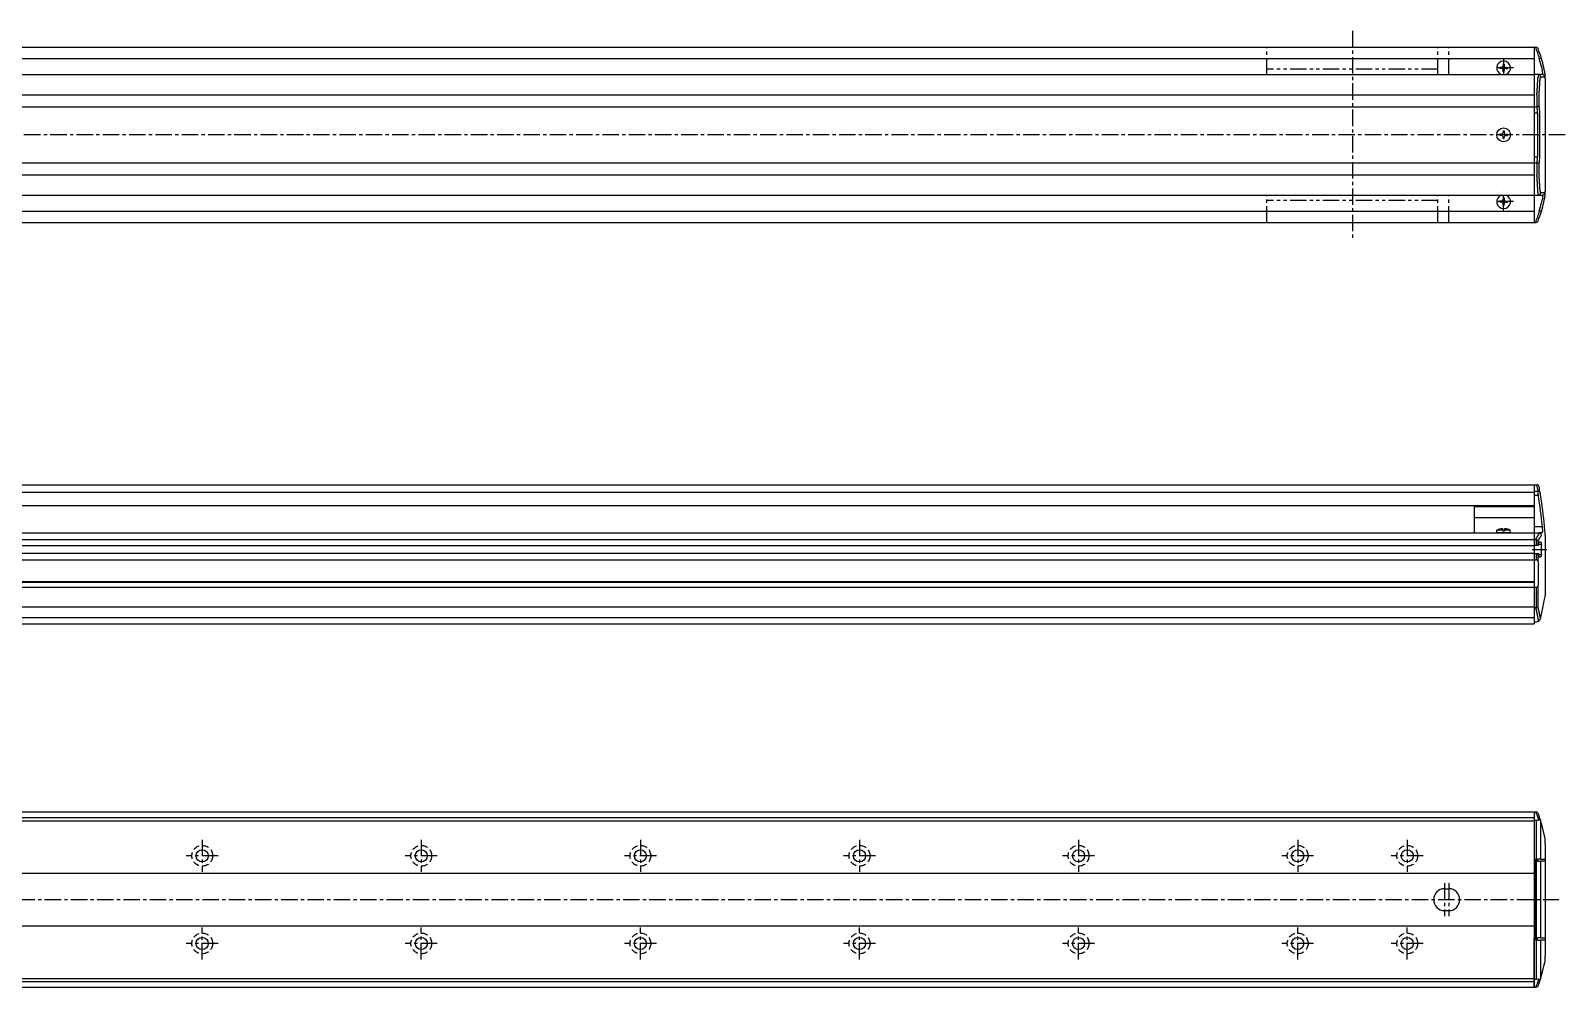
# Model space of a CAD drawing. Extents: x -693 to 750, y 35 to 506.
# Drawn here: x 49 to 750, y 69 to 506 of the extents above; entities that cross this region are included whole.
import ezdxf

# ---------------------------------------------------------------- set-up
doc = ezdxf.new("R2010")
doc.units = 0
for name, pattern in [('CENTER', [12, 7.5, -1.5, 1.5, -1.5]), ('DASHED', [4.5, 3, -1.5]), ('PHANTOM', [15, 7.5, -1.5, 1.5, -1.5, 1.5, -1.5])]:
    doc.linetypes.add(name, pattern=pattern)
doc.layers.get('0').update_dxf_attribs({"linetype": 'CONTINUOUS'})
doc.layers.add('CENTER', color=1, linetype='CENTER')

msp = doc.modelspace()

# ---------------------------------------------------------------- linework, layer by layer
at = {"color": 7, "linetype": 'CONTINUOUS'}
for p, q in [((-504.42, 498.26), (735.58, 498.26)), ((735.58, 498.26), (735.58, 418.26)), ((735.58, 498.26), (736.16, 498.26)), ((736.36, 498.26), (736.16, 498.26)), ((-258.42, 493.06), (735.58, 493.06)), ((721.33, 490.51), (721.33, 489.76)), ((721.33, 490.51), (721.83, 490.51)), ((721.83, 490.51), (721.83, 489.76)), ((737.97, 493.09), (737.82, 493.07)), ((-504.42, 485.76), (735.58, 485.76)), ((-258.42, 485.76), (735.58, 485.76)), ((719.83, 489.01), (719.83, 488.51)), ((720.58, 489.01), (719.83, 489.01)), ((720.58, 488.51), (719.83, 488.51)), ((721.33, 487.01), (721.33, 487.77)), ((721.33, 487.01), (721.83, 487.01)), ((721.83, 487.01), (721.83, 487.77)), ((722.57, 489.01), (723.33, 489.01)), ((722.57, 488.51), (723.33, 488.51)), ((723.33, 489.01), (723.33, 488.51)), ((739.25, 485.76), (735.58, 485.76)), ((738.41, 484.76), (740.24, 484.76)), ((738.97, 488.76), (739.18, 488.03)), ((740.16, 487.99), (739.94, 488.98)), ((740.48, 485.88), (740.48, 485.89)), ((740.58, 483.91), (740.58, 432.61)), ((-504.42, 476.53), (735.58, 476.53)), ((736.76, 476.51), (736.77, 476.51)), ((736.77, 476.51), (736.77, 471.02)), ((737.75, 471.6), (737.75, 476.34)), ((-504.42, 471), (735.58, 471)), ((735.58, 471.01), (736.66, 471.01)), ((736.77, 471.02), (736.66, 471.01)), ((735.58, 468.26), (737.09, 468.26)), ((737.09, 468.26), (737.09, 448.26)), ((738.08, 448.26), (738.08, 468.26)), ((719.83, 458.51), (719.83, 458.01)), ((720.58, 458.51), (719.83, 458.51)), ((720.58, 458.01), (719.83, 458.01)), ((721.33, 460.01), (721.33, 459.26)), ((721.33, 460.01), (721.83, 460.01)), ((721.33, 456.51), (721.33, 457.27)), ((721.33, 456.51), (721.83, 456.51)), ((721.83, 460.01), (721.83, 459.26)), ((721.83, 456.51), (721.83, 457.27)), ((722.57, 458.51), (723.33, 458.51)), ((722.57, 458.01), (723.33, 458.01)), ((723.33, 458.51), (723.33, 458.01)), ((-504.42, 445.53), (735.58, 445.53)), ((735.58, 448.26), (737.09, 448.26)), ((735.58, 445.51), (736.66, 445.51)), ((736.66, 445.51), (736.77, 445.51)), ((736.77, 445.51), (736.77, 440.01)), ((737.75, 440.19), (737.75, 444.92)), ((-504.42, 439.99), (735.58, 439.99)), ((736.77, 440.01), (736.76, 440.01)), ((-502.42, 430.76), (737.58, 430.76)), ((-258.42, 430.76), (735.58, 430.76)), ((719.83, 428.01), (719.83, 427.51)), ((720.58, 428.01), (719.83, 428.01)), ((720.58, 427.51), (719.83, 427.51)), ((721.33, 429.51), (721.33, 428.76)), ((721.33, 429.51), (721.83, 429.51)), ((721.83, 429.51), (721.83, 428.76)), ((722.57, 428.01), (723.33, 428.01)), ((722.57, 427.51), (723.33, 427.51)), ((723.33, 428.01), (723.33, 427.51)), ((735.58, 430.76), (739.25, 430.76)), ((740.24, 431.76), (738.41, 431.76)), ((738.97, 427.76), (739.18, 428.5)), ((739.94, 427.54), (740.16, 428.54)), ((740.48, 430.64), (740.48, 430.65)), ((-258.42, 423.46), (735.58, 423.46)), ((721.33, 426.01), (721.33, 426.77)), ((721.33, 426.01), (721.83, 426.01)), ((721.83, 426.01), (721.83, 426.77)), ((737.97, 423.44), (737.82, 423.46)), ((-504.42, 418.26), (735.58, 418.26)), ((735.58, 418.26), (736.16, 418.26)), ((736.16, 418.26), (736.36, 418.26)), ((-258.42, 298.59), (735.58, 298.59)), ((-258.42, 295.23), (735.58, 295.23)), ((735.58, 298.59), (735.58, 236.09)), ((735.58, 298.59), (735.58, 289.09)), ((735.58, 298.59), (736.76, 298.59)), ((735.58, 298.59), (735.58, 289.09)), ((735.58, 295.7), (737.27, 295.7)), ((736.77, 298.59), (736.76, 298.59)), ((-258.42, 289.09), (735.58, 289.09)), ((708.08, 289.09), (708.08, 276.59)), ((708.08, 288.62), (735.58, 288.62)), ((735.58, 293.82), (737.43, 293.82)), ((708.08, 283.63), (735.58, 283.63)), ((-504.42, 276.59), (735.58, 276.59)), ((-504.42, 273.59), (735.58, 273.59)), ((718.43, 276.59), (718.54, 277.89)), ((724.73, 276.59), (718.43, 276.59)), ((721.18, 277.89), (718.54, 277.89)), ((721.18, 278.48), (721.18, 277.49)), ((721.98, 277.49), (721.18, 277.49)), ((721.98, 278.48), (721.98, 277.49)), ((724.61, 277.89), (721.98, 277.89)), ((724.73, 276.59), (724.61, 277.89)), ((735.58, 279.59), (739.25, 279.59)), ((735.58, 276.59), (737.82, 276.59)), ((735.58, 276.59), (735.58, 235.09)), ((735.58, 273.59), (736.16, 273.59)), ((736.16, 273.59), (736.36, 273.57)), ((736.36, 273.57), (736.36, 270.99)), ((738.97, 276.59), (737.82, 276.59)), ((737.82, 276.59), (737.97, 276.58)), ((739.18, 276.68), (738.97, 276.59)), ((740.48, 276.91), (740.48, 276.89)), ((740.58, 275.59), (740.58, 248.09)), ((-504.42, 270.84), (735.58, 270.84)), ((-504.42, 267.34), (735.58, 267.34)), ((735.58, 270.99), (737.55, 270.99)), ((735.58, 267.19), (737.55, 267.19)), ((736.36, 267.19), (736.36, 264.32)), ((737.29, 270.99), (737.29, 273.01)), ((737.29, 263.52), (737.29, 267.19)), ((738.49, 272.44), (737.55, 272.44)), ((737.55, 272.44), (737.55, 270.99)), ((737.55, 271.44), (738.81, 271.44)), ((737.55, 267.19), (737.55, 265.74)), ((737.55, 266.74), (738.81, 266.74)), ((738.81, 266.74), (738.81, 271.44)), ((-504.42, 264.32), (735.58, 264.32)), ((735.58, 264.32), (736.36, 264.32)), ((737.43, 254.09), (737.43, 262.09)), ((737.55, 265.74), (738.49, 265.74)), ((-504.42, 254.39), (735.58, 254.39)), ((-504.42, 254.09), (735.58, 254.09)), ((737.29, 242.85), (737.29, 252.65)), ((-504.42, 251.85), (735.58, 251.85)), ((735.58, 251.85), (736.36, 251.85)), ((736.36, 251.85), (736.36, 242.59)), ((-504.42, 242.85), (735.58, 242.85)), ((735.58, 242.59), (736.31, 242.59)), ((736.36, 242.59), (736.31, 242.59)), ((-504.42, 238.09), (735.58, 238.09)), ((-504.42, 235.09), (735.58, 235.09)), ((735.58, 236.09), (736.52, 236.09)), ((738.47, 237.62), (738.43, 237.48)), ((-504.42, 149.3), (735.58, 149.3)), ((735.58, 149.3), (735.58, 69.3)), ((735.58, 149.3), (735.58, 126.85)), ((735.58, 149.3), (736.31, 149.3)), ((736.31, 149.3), (736.36, 149.3)), ((-504.42, 146.7), (735.58, 146.7)), ((-504.42, 145.3), (735.58, 145.3)), ((735.58, 145.55), (736.52, 145.55)), ((736.52, 73.05), (736.52, 145.55)), ((738.43, 145.51), (738.47, 145.38)), ((738.47, 145.38), (738.47, 127.8)), ((740.58, 134.95), (740.58, 83.65)), ((736.03, 127.8), (735.58, 127.8)), ((735.58, 126.85), (736.03, 126.85)), ((736.03, 127.8), (736.03, 90.8)), ((738.47, 127.8), (737.08, 127.8)), ((737.08, 127.8), (737.08, 126.8)), ((737.08, 126.8), (738.47, 126.8)), ((738.47, 127.8), (740.41, 127.8)), ((738.47, 126.8), (738.47, 91.8)), ((740.41, 126.8), (738.47, 126.8)), ((740.41, 127.8), (740.58, 127.75)), ((740.58, 126.74), (740.41, 126.8)), ((-504.42, 121.3), (735.58, 121.3)), ((694.58, 114.3), (696.58, 114.3)), ((694.58, 104.3), (696.58, 104.3)), ((-504.42, 97.3), (735.58, 97.3)), ((736.03, 91.76), (735.58, 91.75)), ((735.58, 69.3), (735.58, 91.75)), ((738.47, 91.8), (737.08, 91.8)), ((737.08, 90.8), (737.08, 91.8)), ((738.47, 91.8), (740.41, 91.8)), ((740.41, 91.8), (740.58, 91.86)), ((736.03, 90.8), (735.58, 90.8)), ((737.08, 90.8), (738.47, 90.8)), ((738.47, 90.8), (738.47, 73.22)), ((740.41, 90.8), (738.47, 90.8)), ((740.58, 90.86), (740.41, 90.8)), ((-504.42, 73.3), (735.58, 73.3)), ((-504.42, 71.9), (735.58, 71.9)), ((735.58, 73.05), (736.52, 73.05)), ((738.47, 73.22), (738.43, 73.09)), ((-504.42, 69.3), (735.58, 69.3)), ((735.58, 69.3), (736.31, 69.3)), ((736.36, 69.3), (736.31, 69.3))]:
    msp.add_line(p, q, dxfattribs=at)
at = {"color": 3, "linetype": 'PHANTOM'}
for p, q in [((613.58, 485.76), (613.58, 498.26)), ((691.58, 485.76), (691.58, 498.26)), ((696.58, 485.76), (696.58, 498.26)), ((691.58, 488.26), (613.58, 488.26)), ((613.58, 418.26), (613.58, 430.76)), ((691.58, 428.26), (613.58, 428.26)), ((691.58, 418.26), (691.58, 430.76)), ((696.58, 418.26), (696.58, 430.76))]:
    msp.add_line(p, q, dxfattribs=at)
at = {"color": 7, "linetype": 'CONTINUOUS'}
for points in [[(738.86, 493.09), (738.86, 493.09), (738.85, 493.11), (738.74, 493.17), (738.54, 493.18), (738.28, 493.15), (737.97, 493.09)], [(739.48, 486.57), (739.39, 487.13), (739.18, 488.03)], [(739.48, 429.96), (739.39, 429.4), (739.18, 428.5)], [(738.86, 423.44), (738.86, 423.44), (738.85, 423.42), (738.74, 423.36), (738.54, 423.35), (738.28, 423.38), (737.97, 423.44)], [(737.43, 293.82), (737.39, 294.24), (737.34, 294.87), (737.3, 295.37), (737.27, 295.7)], [(739.18, 276.68), (739.39, 277.07), (739.48, 277.54)], [(738.49, 272.44), (738.5, 272.44), (738.61, 272.37), (738.7, 272.2), (738.76, 271.96), (738.8, 271.66), (738.81, 271.44)], [(738.81, 266.74), (738.81, 266.64), (738.78, 266.32), (738.72, 266.03), (738.63, 265.83), (738.52, 265.74), (738.49, 265.74)], [(737.29, 263.52), (737.37, 263.03), (737.43, 262.09)], [(737.43, 254.09), (737.41, 253.54), (737.29, 252.65)], [(738.47, 237.62), (739.38, 241.71), (740.16, 245.67)], [(738.43, 145.51), (738.38, 145.61), (738.23, 145.74), (737.98, 145.8), (737.58, 145.73)], [(740.16, 139.03), (739.38, 142.3), (738.47, 145.38)], [(738.47, 73.22), (739.38, 76.31), (740.16, 79.58)], [(737.58, 72.88), (737.79, 72.82), (738.1, 72.82), (738.32, 72.92), (738.43, 73.09)]]:
    msp.add_lwpolyline(points, dxfattribs=at)
for points in [[(736.76, 476.51, 0), (736.76, 476.58, 0), (736.77, 476.64, 0), (736.77, 476.7, 0), (736.77, 476.76, 0), (736.78, 476.82, 0), (736.78, 476.89, 0), (736.79, 476.95, 0), (736.79, 477.01, 0), (736.79, 477.07, 0), (736.8, 477.13, 0), (736.8, 477.19, 0), (736.81, 477.26, 0), (736.81, 477.32, 0), (736.82, 477.38, 0), (736.82, 477.44, 0), (736.82, 477.5, 0), (736.83, 477.57, 0), (736.83, 477.63, 0), (736.84, 477.69, 0), (736.84, 477.75, 0), (736.85, 477.81, 0), (736.85, 477.88, 0), (736.85, 477.94, 0), (736.86, 478, 0), (736.86, 478.06, 0), (736.87, 478.12, 0), (736.87, 478.19, 0), (736.87, 478.25, 0), (736.88, 478.31, 0), (736.88, 478.37, 0), (736.89, 478.43, 0), (736.89, 478.5, 0), (736.89, 478.56, 0), (736.9, 478.62, 0), (736.9, 478.68, 0), (736.91, 478.74, 0), (736.91, 478.81, 0), (736.91, 478.87, 0), (736.92, 478.93, 0), (736.92, 478.99, 0), (736.93, 479.05, 0), (736.93, 479.12, 0), (736.93, 479.18, 0), (736.94, 479.24, 0), (736.94, 479.3, 0), (736.95, 479.36, 0), (736.95, 479.42, 0), (736.96, 479.49, 0), (736.96, 479.55, 0), (736.96, 479.61, 0), (736.97, 479.67, 0), (736.97, 479.74, 0), (736.98, 479.8, 0), (736.98, 479.86, 0), (736.98, 479.92, 0), (736.99, 479.98, 0), (736.99, 480.05, 0), (737, 480.11, 0), (737, 480.17, 0), (737, 480.23, 0), (737.01, 480.29, 0), (737.01, 480.36, 0), (737.01, 480.42, 0), (737.02, 480.48, 0), (737.02, 480.54, 0), (737.03, 480.6, 0), (737.03, 480.67, 0), (737.03, 480.73, 0), (737.04, 480.79, 0), (737.04, 480.85, 0), (737.05, 480.91, 0), (737.05, 480.98, 0), (737.05, 481.04, 0), (737.06, 481.1, 0), (737.06, 481.16, 0), (737.07, 481.22, 0), (737.07, 481.29, 0), (737.08, 481.35, 0), (737.08, 481.41, 0), (737.08, 481.47, 0), (737.09, 481.53, 0), (737.09, 481.59, 0), (737.1, 481.66, 0), (737.1, 481.72, 0), (737.1, 481.78, 0), (737.11, 481.84, 0), (737.11, 481.9, 0), (737.11, 481.97, 0), (737.12, 482.03, 0), (737.12, 482.09, 0), (737.13, 482.15, 0), (737.13, 482.21, 0), (737.13, 482.28, 0), (737.14, 482.34, 0), (737.14, 482.4, 0), (737.15, 482.46, 0), (737.15, 482.52, 0), (737.15, 482.59, 0), (737.16, 482.65, 0), (737.16, 482.71, 0), (737.16, 482.77, 0), (737.17, 482.83, 0), (737.17, 482.9, 0), (737.18, 482.96, 0), (737.18, 483.02, 0), (737.18, 483.08, 0), (737.19, 483.14, 0), (737.19, 483.21, 0), (737.2, 483.27, 0), (737.2, 483.33, 0), (737.2, 483.39, 0), (737.21, 483.45, 0), (737.21, 483.52, 0), (737.22, 483.58, 0), (737.22, 483.64, 0), (737.22, 483.7, 0), (737.23, 483.77, 0), (737.23, 483.83, 0), (737.23, 483.89, 0), (737.24, 483.95, 0), (737.24, 484.01, 0), (737.25, 484.08, 0), (737.25, 484.14, 0), (737.25, 484.2, 0), (737.26, 484.26, 0), (737.26, 484.32, 0), (737.27, 484.39, 0), (737.27, 484.45, 0)], [(737.75, 476.34, 0), (737.76, 476.4, 0), (737.76, 476.46, 0), (737.76, 476.52, 0), (737.77, 476.58, 0), (737.77, 476.64, 0), (737.78, 476.7, 0), (737.78, 476.76, 0), (737.78, 476.82, 0), (737.79, 476.88, 0), (737.79, 476.94, 0), (737.8, 477, 0), (737.8, 477.06, 0), (737.8, 477.13, 0), (737.81, 477.19, 0), (737.81, 477.25, 0), (737.82, 477.31, 0), (737.82, 477.37, 0), (737.83, 477.43, 0), (737.83, 477.49, 0), (737.83, 477.55, 0), (737.84, 477.61, 0), (737.84, 477.67, 0), (737.85, 477.73, 0), (737.85, 477.79, 0), (737.85, 477.85, 0), (737.86, 477.91, 0), (737.86, 477.97, 0), (737.87, 478.04, 0), (737.87, 478.1, 0), (737.87, 478.16, 0), (737.88, 478.22, 0), (737.88, 478.28, 0), (737.89, 478.34, 0), (737.89, 478.4, 0), (737.89, 478.46, 0), (737.9, 478.52, 0), (737.9, 478.58, 0), (737.91, 478.64, 0), (737.91, 478.7, 0), (737.91, 478.76, 0), (737.92, 478.82, 0), (737.92, 478.88, 0), (737.93, 478.94, 0), (737.93, 479.01, 0), (737.93, 479.07, 0), (737.94, 479.13, 0), (737.94, 479.19, 0), (737.95, 479.25, 0), (737.95, 479.31, 0), (737.95, 479.37, 0), (737.96, 479.43, 0), (737.96, 479.49, 0), (737.97, 479.55, 0), (737.97, 479.61, 0), (737.97, 479.67, 0), (737.98, 479.73, 0), (737.98, 479.8, 0), (737.99, 479.86, 0), (737.99, 479.92, 0), (737.99, 479.98, 0), (738, 480.04, 0), (738, 480.1, 0), (738, 480.16, 0), (738.01, 480.22, 0), (738.01, 480.28, 0), (738.02, 480.34, 0), (738.02, 480.4, 0), (738.02, 480.46, 0), (738.03, 480.52, 0), (738.03, 480.58, 0), (738.04, 480.64, 0), (738.04, 480.7, 0), (738.04, 480.77, 0), (738.05, 480.83, 0), (738.05, 480.89, 0), (738.06, 480.95, 0), (738.06, 481.01, 0), (738.06, 481.07, 0), (738.07, 481.13, 0), (738.07, 481.19, 0), (738.08, 481.25, 0), (738.08, 481.31, 0), (738.08, 481.37, 0), (738.09, 481.43, 0), (738.09, 481.49, 0), (738.1, 481.55, 0), (738.1, 481.62, 0), (738.1, 481.68, 0), (738.11, 481.74, 0), (738.11, 481.8, 0), (738.11, 481.86, 0), (738.12, 481.92, 0), (738.12, 481.98, 0), (738.13, 482.04, 0), (738.13, 482.1, 0), (738.13, 482.16, 0), (738.14, 482.22, 0), (738.14, 482.28, 0), (738.14, 482.35, 0), (738.15, 482.4, 0), (738.15, 482.47, 0), (738.16, 482.53, 0), (738.16, 482.59, 0), (738.16, 482.65, 0), (738.17, 482.71, 0), (738.17, 482.77, 0), (738.18, 482.83, 0), (738.18, 482.89, 0), (738.18, 482.95, 0), (738.19, 483.01, 0), (738.19, 483.07, 0), (738.19, 483.13, 0), (738.2, 483.19, 0), (738.2, 483.26, 0), (738.21, 483.32, 0), (738.21, 483.38, 0), (738.21, 483.44, 0), (738.22, 483.5, 0), (738.22, 483.56, 0), (738.23, 483.62, 0), (738.23, 483.68, 0), (738.23, 483.74, 0), (738.24, 483.8, 0), (738.24, 483.86, 0), (738.25, 483.92, 0), (738.25, 483.99, 0), (738.25, 484.05, 0), (738.26, 484.11, 0)], [(737.27, 432.08, 0), (737.27, 432.14, 0), (737.26, 432.2, 0), (737.26, 432.27, 0), (737.25, 432.33, 0), (737.25, 432.39, 0), (737.25, 432.45, 0), (737.24, 432.51, 0), (737.24, 432.58, 0), (737.23, 432.64, 0), (737.23, 432.7, 0), (737.23, 432.76, 0), (737.22, 432.82, 0), (737.22, 432.89, 0), (737.22, 432.95, 0), (737.21, 433.01, 0), (737.21, 433.07, 0), (737.2, 433.13, 0), (737.2, 433.2, 0), (737.2, 433.26, 0), (737.19, 433.32, 0), (737.19, 433.38, 0), (737.18, 433.44, 0), (737.18, 433.51, 0), (737.18, 433.57, 0), (737.17, 433.63, 0), (737.17, 433.69, 0), (737.16, 433.76, 0), (737.16, 433.82, 0), (737.16, 433.88, 0), (737.15, 433.94, 0), (737.15, 434, 0), (737.15, 434.07, 0), (737.14, 434.13, 0), (737.14, 434.19, 0), (737.13, 434.25, 0), (737.13, 434.31, 0), (737.13, 434.38, 0), (737.12, 434.44, 0), (737.12, 434.5, 0), (737.11, 434.56, 0), (737.11, 434.62, 0), (737.11, 434.69, 0), (737.1, 434.75, 0), (737.1, 434.81, 0), (737.1, 434.87, 0), (737.09, 434.93, 0), (737.09, 435, 0), (737.08, 435.06, 0), (737.08, 435.12, 0), (737.08, 435.18, 0), (737.07, 435.24, 0), (737.07, 435.31, 0), (737.06, 435.37, 0), (737.06, 435.43, 0), (737.05, 435.49, 0), (737.05, 435.55, 0), (737.05, 435.62, 0), (737.04, 435.68, 0), (737.04, 435.74, 0), (737.03, 435.8, 0), (737.03, 435.86, 0), (737.03, 435.93, 0), (737.02, 435.99, 0), (737.02, 436.05, 0), (737.01, 436.11, 0), (737.01, 436.17, 0), (737.01, 436.24, 0), (737, 436.3, 0), (737, 436.36, 0), (737, 436.42, 0), (736.99, 436.48, 0), (736.99, 436.55, 0), (736.98, 436.61, 0), (736.98, 436.67, 0), (736.98, 436.73, 0), (736.97, 436.79, 0), (736.97, 436.86, 0), (736.96, 436.92, 0), (736.96, 436.98, 0), (736.96, 437.04, 0), (736.95, 437.1, 0), (736.95, 437.17, 0), (736.94, 437.23, 0), (736.94, 437.29, 0), (736.93, 437.35, 0), (736.93, 437.41, 0), (736.93, 437.48, 0), (736.92, 437.54, 0), (736.92, 437.6, 0), (736.91, 437.66, 0), (736.91, 437.72, 0), (736.91, 437.79, 0), (736.9, 437.85, 0), (736.9, 437.91, 0), (736.89, 437.97, 0), (736.89, 438.03, 0), (736.89, 438.1, 0), (736.88, 438.16, 0), (736.88, 438.22, 0), (736.87, 438.28, 0), (736.87, 438.34, 0), (736.87, 438.4, 0), (736.86, 438.47, 0), (736.86, 438.53, 0), (736.85, 438.59, 0), (736.85, 438.65, 0), (736.85, 438.71, 0), (736.84, 438.78, 0), (736.84, 438.84, 0), (736.83, 438.9, 0), (736.83, 438.96, 0), (736.82, 439.02, 0), (736.82, 439.09, 0), (736.82, 439.15, 0), (736.81, 439.21, 0), (736.81, 439.27, 0), (736.8, 439.33, 0), (736.8, 439.39, 0), (736.79, 439.46, 0), (736.79, 439.52, 0), (736.79, 439.58, 0), (736.78, 439.64, 0), (736.78, 439.7, 0), (736.77, 439.77, 0), (736.77, 439.83, 0), (736.77, 439.89, 0), (736.76, 439.95, 0), (736.76, 440.01, 0)], [(738.26, 432.42, 0), (738.25, 432.48, 0), (738.25, 432.54, 0), (738.25, 432.61, 0), (738.24, 432.66, 0), (738.24, 432.73, 0), (738.23, 432.79, 0), (738.23, 432.85, 0), (738.23, 432.91, 0), (738.22, 432.97, 0), (738.22, 433.03, 0), (738.21, 433.09, 0), (738.21, 433.15, 0), (738.21, 433.21, 0), (738.2, 433.27, 0), (738.2, 433.33, 0), (738.19, 433.39, 0), (738.19, 433.45, 0), (738.19, 433.52, 0), (738.18, 433.58, 0), (738.18, 433.64, 0), (738.18, 433.7, 0), (738.17, 433.76, 0), (738.17, 433.82, 0), (738.16, 433.88, 0), (738.16, 433.94, 0), (738.16, 434, 0), (738.15, 434.06, 0), (738.15, 434.12, 0), (738.14, 434.18, 0), (738.14, 434.25, 0), (738.14, 434.31, 0), (738.13, 434.37, 0), (738.13, 434.43, 0), (738.13, 434.49, 0), (738.12, 434.55, 0), (738.12, 434.61, 0), (738.11, 434.67, 0), (738.11, 434.73, 0), (738.11, 434.79, 0), (738.1, 434.85, 0), (738.1, 434.91, 0), (738.1, 434.97, 0), (738.09, 435.03, 0), (738.09, 435.1, 0), (738.08, 435.16, 0), (738.08, 435.22, 0), (738.08, 435.28, 0), (738.07, 435.34, 0), (738.07, 435.4, 0), (738.06, 435.46, 0), (738.06, 435.52, 0), (738.06, 435.58, 0), (738.05, 435.64, 0), (738.05, 435.7, 0), (738.04, 435.76, 0), (738.04, 435.82, 0), (738.04, 435.88, 0), (738.03, 435.94, 0), (738.03, 436, 0), (738.02, 436.07, 0), (738.02, 436.13, 0), (738.02, 436.19, 0), (738.01, 436.25, 0), (738.01, 436.31, 0), (738, 436.37, 0), (738, 436.43, 0), (738, 436.49, 0), (737.99, 436.55, 0), (737.99, 436.61, 0), (737.99, 436.67, 0), (737.98, 436.73, 0), (737.98, 436.79, 0), (737.97, 436.85, 0), (737.97, 436.92, 0), (737.97, 436.98, 0), (737.96, 437.04, 0), (737.96, 437.1, 0), (737.95, 437.16, 0), (737.95, 437.22, 0), (737.95, 437.28, 0), (737.94, 437.34, 0), (737.94, 437.4, 0), (737.93, 437.46, 0), (737.93, 437.52, 0), (737.93, 437.58, 0), (737.92, 437.64, 0), (737.92, 437.7, 0), (737.91, 437.76, 0), (737.91, 437.83, 0), (737.91, 437.89, 0), (737.9, 437.95, 0), (737.9, 438.01, 0), (737.89, 438.07, 0), (737.89, 438.13, 0), (737.89, 438.19, 0), (737.88, 438.25, 0), (737.88, 438.31, 0), (737.87, 438.37, 0), (737.87, 438.43, 0), (737.87, 438.49, 0), (737.86, 438.55, 0), (737.86, 438.61, 0), (737.85, 438.68, 0), (737.85, 438.74, 0), (737.85, 438.8, 0), (737.84, 438.86, 0), (737.84, 438.92, 0), (737.83, 438.98, 0), (737.83, 439.04, 0), (737.83, 439.1, 0), (737.82, 439.16, 0), (737.82, 439.22, 0), (737.81, 439.28, 0), (737.81, 439.34, 0), (737.8, 439.4, 0), (737.8, 439.46, 0), (737.8, 439.52, 0), (737.79, 439.58, 0), (737.79, 439.64, 0), (737.78, 439.71, 0), (737.78, 439.77, 0), (737.78, 439.83, 0), (737.77, 439.89, 0), (737.77, 439.95, 0), (737.76, 440.01, 0), (737.76, 440.07, 0), (737.76, 440.13, 0), (737.75, 440.19, 0)], [(721.18, 278.48, 0), (721.16, 278.48, 0), (721.13, 278.48, 0), (721.11, 278.47, 0), (721.09, 278.47, 0), (721.07, 278.47, 0), (721.05, 278.47, 0), (721.03, 278.47, 0), (721.01, 278.47, 0), (720.99, 278.46, 0), (720.97, 278.46, 0), (720.94, 278.46, 0), (720.92, 278.46, 0), (720.9, 278.46, 0), (720.88, 278.46, 0), (720.86, 278.45, 0), (720.84, 278.45, 0), (720.82, 278.45, 0), (720.8, 278.45, 0), (720.77, 278.45, 0), (720.75, 278.44, 0), (720.73, 278.44, 0), (720.71, 278.44, 0), (720.69, 278.44, 0), (720.67, 278.44, 0), (720.65, 278.43, 0), (720.63, 278.43, 0), (720.61, 278.43, 0), (720.59, 278.43, 0), (720.56, 278.42, 0), (720.54, 278.42, 0), (720.52, 278.42, 0), (720.5, 278.41, 0), (720.48, 278.41, 0), (720.46, 278.41, 0), (720.44, 278.4, 0), (720.42, 278.4, 0), (720.4, 278.4, 0), (720.38, 278.4, 0), (720.35, 278.39, 0), (720.33, 278.39, 0), (720.31, 278.39, 0), (720.29, 278.38, 0), (720.27, 278.38, 0), (720.25, 278.38, 0), (720.23, 278.37, 0), (720.21, 278.37, 0), (720.19, 278.37, 0), (720.17, 278.36, 0), (720.14, 278.36, 0), (720.12, 278.35, 0), (720.1, 278.35, 0), (720.08, 278.35, 0), (720.06, 278.34, 0), (720.04, 278.34, 0), (720.02, 278.33, 0), (720, 278.33, 0), (719.98, 278.32, 0), (719.96, 278.32, 0), (719.94, 278.32, 0), (719.92, 278.31, 0), (719.9, 278.31, 0), (719.88, 278.3, 0), (719.85, 278.3, 0), (719.83, 278.29, 0), (719.81, 278.29, 0), (719.79, 278.29, 0), (719.77, 278.28, 0), (719.75, 278.27, 0), (719.73, 278.27, 0), (719.71, 278.26, 0), (719.69, 278.26, 0), (719.67, 278.25, 0), (719.65, 278.25, 0), (719.63, 278.25, 0), (719.61, 278.24, 0), (719.59, 278.24, 0), (719.57, 278.23, 0), (719.55, 278.22, 0), (719.52, 278.22, 0), (719.5, 278.21, 0), (719.48, 278.21, 0), (719.46, 278.2, 0), (719.44, 278.2, 0), (719.42, 278.19, 0), (719.4, 278.19, 0), (719.38, 278.18, 0), (719.36, 278.17, 0), (719.34, 278.17, 0), (719.32, 278.16, 0), (719.3, 278.15, 0), (719.28, 278.15, 0), (719.26, 278.14, 0), (719.24, 278.14, 0), (719.22, 278.13, 0), (719.2, 278.12, 0), (719.18, 278.12, 0), (719.16, 278.11, 0), (719.14, 278.11, 0), (719.12, 278.1, 0), (719.1, 278.09, 0), (719.08, 278.09, 0), (719.06, 278.08, 0), (719.04, 278.07, 0), (719.02, 278.06, 0), (719, 278.06, 0), (718.98, 278.05, 0), (718.96, 278.05, 0), (718.94, 278.04, 0), (718.92, 278.03, 0), (718.9, 278.02, 0), (718.88, 278.02, 0), (718.86, 278.01, 0), (718.84, 278, 0), (718.82, 278, 0), (718.8, 277.99, 0), (718.78, 277.98, 0), (718.76, 277.97, 0), (718.74, 277.96, 0), (718.72, 277.96, 0), (718.7, 277.95, 0), (718.68, 277.94, 0), (718.66, 277.93, 0), (718.64, 277.93, 0), (718.62, 277.92, 0), (718.6, 277.91, 0), (718.58, 277.9, 0), (718.56, 277.89, 0), (718.54, 277.89, 0)], [(724.61, 277.89, 0), (724.59, 277.89, 0), (724.57, 277.9, 0), (724.55, 277.91, 0), (724.53, 277.92, 0), (724.51, 277.93, 0), (724.5, 277.93, 0), (724.48, 277.94, 0), (724.46, 277.95, 0), (724.44, 277.96, 0), (724.42, 277.96, 0), (724.4, 277.97, 0), (724.38, 277.98, 0), (724.36, 277.99, 0), (724.34, 278, 0), (724.32, 278, 0), (724.3, 278.01, 0), (724.28, 278.02, 0), (724.26, 278.02, 0), (724.24, 278.03, 0), (724.22, 278.04, 0), (724.2, 278.05, 0), (724.18, 278.05, 0), (724.16, 278.06, 0), (724.14, 278.06, 0), (724.12, 278.07, 0), (724.1, 278.08, 0), (724.08, 278.09, 0), (724.06, 278.09, 0), (724.04, 278.1, 0), (724.02, 278.11, 0), (724, 278.11, 0), (723.98, 278.12, 0), (723.95, 278.12, 0), (723.93, 278.13, 0), (723.91, 278.14, 0), (723.89, 278.14, 0), (723.87, 278.15, 0), (723.85, 278.15, 0), (723.83, 278.16, 0), (723.81, 278.17, 0), (723.79, 278.17, 0), (723.77, 278.18, 0), (723.75, 278.19, 0), (723.73, 278.19, 0), (723.71, 278.2, 0), (723.69, 278.2, 0), (723.67, 278.21, 0), (723.65, 278.21, 0), (723.63, 278.22, 0), (723.61, 278.22, 0), (723.59, 278.23, 0), (723.57, 278.24, 0), (723.55, 278.24, 0), (723.53, 278.25, 0), (723.51, 278.25, 0), (723.49, 278.25, 0), (723.47, 278.26, 0), (723.44, 278.26, 0), (723.42, 278.27, 0), (723.4, 278.27, 0), (723.38, 278.28, 0), (723.36, 278.29, 0), (723.34, 278.29, 0), (723.32, 278.29, 0), (723.3, 278.3, 0), (723.28, 278.3, 0), (723.26, 278.31, 0), (723.24, 278.31, 0), (723.22, 278.32, 0), (723.2, 278.32, 0), (723.17, 278.32, 0), (723.15, 278.33, 0), (723.13, 278.33, 0), (723.11, 278.34, 0), (723.09, 278.34, 0), (723.07, 278.35, 0), (723.05, 278.35, 0), (723.03, 278.35, 0), (723.01, 278.36, 0), (722.99, 278.36, 0), (722.97, 278.37, 0), (722.95, 278.37, 0), (722.92, 278.37, 0), (722.9, 278.38, 0), (722.88, 278.38, 0), (722.86, 278.38, 0), (722.84, 278.39, 0), (722.82, 278.39, 0), (722.8, 278.39, 0), (722.78, 278.4, 0), (722.76, 278.4, 0), (722.74, 278.4, 0), (722.72, 278.4, 0), (722.69, 278.41, 0), (722.67, 278.41, 0), (722.65, 278.41, 0), (722.63, 278.42, 0), (722.61, 278.42, 0), (722.59, 278.42, 0), (722.57, 278.43, 0), (722.55, 278.43, 0), (722.53, 278.43, 0), (722.5, 278.43, 0), (722.48, 278.44, 0), (722.46, 278.44, 0), (722.44, 278.44, 0), (722.42, 278.44, 0), (722.4, 278.44, 0), (722.38, 278.45, 0), (722.36, 278.45, 0), (722.34, 278.45, 0), (722.32, 278.45, 0), (722.29, 278.45, 0), (722.27, 278.46, 0), (722.25, 278.46, 0), (722.23, 278.46, 0), (722.21, 278.46, 0), (722.19, 278.46, 0), (722.17, 278.46, 0), (722.15, 278.47, 0), (722.12, 278.47, 0), (722.1, 278.47, 0), (722.08, 278.47, 0), (722.06, 278.47, 0), (722.04, 278.47, 0), (722.02, 278.48, 0), (722, 278.48, 0), (721.98, 278.48, 0)], [(736.16, 273.59, 0), (736.18, 273.61, 0), (736.19, 273.63, 0), (736.21, 273.66, 0), (736.23, 273.68, 0), (736.24, 273.7, 0), (736.26, 273.73, 0), (736.27, 273.75, 0), (736.29, 273.77, 0), (736.3, 273.79, 0), (736.32, 273.82, 0), (736.34, 273.84, 0), (736.35, 273.86, 0), (736.37, 273.89, 0), (736.38, 273.91, 0), (736.4, 273.93, 0), (736.41, 273.95, 0), (736.43, 273.98, 0), (736.44, 274, 0), (736.46, 274.02, 0), (736.48, 274.05, 0), (736.49, 274.07, 0), (736.51, 274.09, 0), (736.52, 274.12, 0), (736.54, 274.14, 0), (736.55, 274.16, 0), (736.57, 274.19, 0), (736.58, 274.21, 0), (736.6, 274.23, 0), (736.61, 274.26, 0), (736.63, 274.28, 0), (736.64, 274.3, 0), (736.66, 274.32, 0), (736.67, 274.35, 0), (736.69, 274.37, 0), (736.7, 274.39, 0), (736.72, 274.42, 0), (736.73, 274.44, 0), (736.75, 274.46, 0), (736.76, 274.49, 0), (736.78, 274.51, 0), (736.79, 274.53, 0), (736.81, 274.56, 0), (736.82, 274.58, 0), (736.84, 274.6, 0), (736.85, 274.63, 0), (736.87, 274.65, 0), (736.88, 274.67, 0), (736.89, 274.7, 0), (736.91, 274.72, 0), (736.92, 274.74, 0), (736.94, 274.77, 0), (736.95, 274.79, 0), (736.97, 274.81, 0), (736.98, 274.84, 0), (737, 274.86, 0), (737.01, 274.88, 0), (737.02, 274.91, 0), (737.04, 274.93, 0), (737.05, 274.95, 0), (737.07, 274.98, 0), (737.08, 275, 0), (737.1, 275.02, 0), (737.11, 275.05, 0), (737.12, 275.07, 0), (737.14, 275.09, 0), (737.15, 275.12, 0), (737.17, 275.14, 0), (737.18, 275.16, 0), (737.19, 275.19, 0), (737.21, 275.21, 0), (737.22, 275.23, 0), (737.24, 275.26, 0), (737.25, 275.28, 0), (737.26, 275.3, 0), (737.28, 275.33, 0), (737.29, 275.35, 0), (737.3, 275.37, 0), (737.32, 275.4, 0), (737.33, 275.42, 0), (737.35, 275.44, 0), (737.36, 275.47, 0), (737.37, 275.49, 0), (737.39, 275.51, 0), (737.4, 275.54, 0), (737.41, 275.56, 0), (737.43, 275.58, 0), (737.44, 275.61, 0), (737.46, 275.63, 0), (737.47, 275.65, 0), (737.48, 275.68, 0), (737.5, 275.7, 0), (737.51, 275.73, 0), (737.52, 275.75, 0), (737.53, 275.77, 0), (737.55, 275.8, 0), (737.56, 275.82, 0), (737.57, 275.84, 0), (737.59, 275.87, 0), (737.6, 275.89, 0), (737.61, 275.91, 0), (737.63, 275.94, 0), (737.64, 275.96, 0), (737.65, 275.99, 0), (737.66, 276.01, 0), (737.68, 276.03, 0), (737.69, 276.06, 0), (737.7, 276.08, 0), (737.72, 276.1, 0), (737.73, 276.13, 0), (737.74, 276.15, 0), (737.75, 276.17, 0), (737.77, 276.2, 0), (737.78, 276.22, 0), (737.79, 276.25, 0), (737.81, 276.27, 0), (737.82, 276.29, 0), (737.83, 276.32, 0), (737.84, 276.34, 0), (737.86, 276.36, 0), (737.87, 276.39, 0), (737.88, 276.41, 0), (737.89, 276.43, 0), (737.91, 276.46, 0), (737.92, 276.48, 0), (737.93, 276.5, 0), (737.94, 276.53, 0), (737.96, 276.55, 0), (737.97, 276.58, 0)], [(737.29, 273.01, 0), (737.3, 273.03, 0), (737.32, 273.05, 0), (737.33, 273.07, 0), (737.35, 273.09, 0), (737.36, 273.11, 0), (737.37, 273.13, 0), (737.39, 273.15, 0), (737.4, 273.17, 0), (737.41, 273.19, 0), (737.43, 273.21, 0), (737.44, 273.23, 0), (737.45, 273.25, 0), (737.47, 273.27, 0), (737.48, 273.29, 0), (737.49, 273.31, 0), (737.51, 273.33, 0), (737.52, 273.35, 0), (737.53, 273.37, 0), (737.55, 273.39, 0), (737.56, 273.41, 0), (737.57, 273.43, 0), (737.59, 273.45, 0), (737.6, 273.47, 0), (737.61, 273.49, 0), (737.63, 273.51, 0), (737.64, 273.53, 0), (737.65, 273.55, 0), (737.66, 273.57, 0), (737.68, 273.59, 0), (737.69, 273.61, 0), (737.7, 273.63, 0), (737.72, 273.65, 0), (737.73, 273.67, 0), (737.74, 273.69, 0), (737.76, 273.71, 0), (737.77, 273.73, 0), (737.78, 273.75, 0), (737.79, 273.77, 0), (737.81, 273.79, 0), (737.82, 273.81, 0), (737.83, 273.83, 0), (737.85, 273.85, 0), (737.86, 273.87, 0), (737.87, 273.89, 0), (737.88, 273.91, 0), (737.9, 273.93, 0), (737.91, 273.95, 0), (737.92, 273.97, 0), (737.93, 273.99, 0), (737.95, 274.01, 0), (737.96, 274.03, 0), (737.97, 274.05, 0), (737.99, 274.07, 0), (738, 274.09, 0), (738.01, 274.11, 0), (738.02, 274.13, 0), (738.03, 274.15, 0), (738.05, 274.17, 0), (738.06, 274.19, 0), (738.07, 274.21, 0), (738.08, 274.23, 0), (738.1, 274.25, 0), (738.11, 274.27, 0), (738.12, 274.29, 0), (738.13, 274.31, 0), (738.14, 274.33, 0), (738.16, 274.35, 0), (738.17, 274.37, 0), (738.18, 274.39, 0), (738.19, 274.41, 0), (738.21, 274.43, 0), (738.22, 274.45, 0), (738.23, 274.47, 0), (738.24, 274.49, 0), (738.25, 274.51, 0), (738.27, 274.53, 0), (738.28, 274.55, 0), (738.29, 274.57, 0), (738.3, 274.59, 0), (738.31, 274.61, 0), (738.33, 274.63, 0), (738.34, 274.65, 0), (738.35, 274.67, 0), (738.36, 274.69, 0), (738.37, 274.71, 0), (738.38, 274.73, 0), (738.4, 274.75, 0), (738.41, 274.77, 0), (738.42, 274.79, 0), (738.43, 274.81, 0), (738.44, 274.83, 0), (738.46, 274.86, 0), (738.47, 274.88, 0), (738.48, 274.89, 0), (738.49, 274.92, 0), (738.5, 274.94, 0), (738.51, 274.96, 0), (738.52, 274.98, 0), (738.54, 275, 0), (738.55, 275.02, 0), (738.56, 275.04, 0), (738.57, 275.06, 0), (738.58, 275.08, 0), (738.59, 275.1, 0), (738.61, 275.12, 0), (738.62, 275.14, 0), (738.63, 275.16, 0), (738.64, 275.18, 0), (738.65, 275.2, 0), (738.66, 275.22, 0), (738.67, 275.24, 0), (738.68, 275.26, 0), (738.69, 275.28, 0), (738.71, 275.3, 0), (738.72, 275.32, 0), (738.73, 275.34, 0), (738.74, 275.36, 0), (738.75, 275.38, 0), (738.76, 275.4, 0), (738.77, 275.42, 0), (738.78, 275.44, 0), (738.79, 275.46, 0), (738.81, 275.49, 0), (738.82, 275.5, 0), (738.83, 275.53, 0), (738.84, 275.55, 0), (738.85, 275.57, 0), (738.86, 275.59, 0)], [(737.59, 236.39, 0), (737.58, 236.44, 0), (737.57, 236.49, 0), (737.56, 236.54, 0), (737.55, 236.59, 0), (737.54, 236.64, 0), (737.53, 236.69, 0), (737.52, 236.74, 0), (737.51, 236.78, 0), (737.5, 236.83, 0), (737.49, 236.88, 0), (737.48, 236.93, 0), (737.48, 236.98, 0), (737.47, 237.03, 0), (737.46, 237.08, 0), (737.45, 237.13, 0), (737.44, 237.18, 0), (737.43, 237.22, 0), (737.42, 237.27, 0), (737.41, 237.32, 0), (737.4, 237.37, 0), (737.39, 237.42, 0), (737.38, 237.47, 0), (737.37, 237.52, 0), (737.36, 237.56, 0), (737.35, 237.61, 0), (737.34, 237.66, 0), (737.33, 237.71, 0), (737.33, 237.76, 0), (737.32, 237.81, 0), (737.31, 237.86, 0), (737.3, 237.91, 0), (737.29, 237.96, 0), (737.28, 238, 0), (737.27, 238.05, 0), (737.26, 238.1, 0), (737.25, 238.15, 0), (737.24, 238.2, 0), (737.23, 238.25, 0), (737.22, 238.29, 0), (737.21, 238.34, 0), (737.2, 238.39, 0), (737.19, 238.44, 0), (737.18, 238.49, 0), (737.17, 238.54, 0), (737.16, 238.59, 0), (737.15, 238.64, 0), (737.14, 238.68, 0), (737.13, 238.73, 0), (737.12, 238.78, 0), (737.11, 238.83, 0), (737.1, 238.88, 0), (737.09, 238.93, 0), (737.08, 238.97, 0), (737.07, 239.02, 0), (737.06, 239.07, 0), (737.05, 239.12, 0), (737.04, 239.17, 0), (737.03, 239.22, 0), (737.02, 239.27, 0), (737.01, 239.31, 0), (737, 239.36, 0), (736.99, 239.41, 0), (736.98, 239.46, 0), (736.97, 239.51, 0), (736.96, 239.56, 0), (736.95, 239.6, 0), (736.94, 239.65, 0), (736.93, 239.7, 0), (736.92, 239.75, 0), (736.91, 239.8, 0), (736.9, 239.85, 0), (736.89, 239.9, 0), (736.88, 239.94, 0), (736.87, 239.99, 0), (736.86, 240.04, 0), (736.85, 240.09, 0), (736.84, 240.14, 0), (736.83, 240.19, 0), (736.82, 240.23, 0), (736.81, 240.28, 0), (736.8, 240.33, 0), (736.79, 240.38, 0), (736.78, 240.43, 0), (736.77, 240.47, 0), (736.76, 240.52, 0), (736.75, 240.57, 0), (736.74, 240.62, 0), (736.73, 240.67, 0), (736.72, 240.72, 0), (736.71, 240.76, 0), (736.7, 240.81, 0), (736.69, 240.86, 0), (736.68, 240.91, 0), (736.67, 240.96, 0), (736.66, 241, 0), (736.65, 241.05, 0), (736.64, 241.1, 0), (736.63, 241.15, 0), (736.62, 241.2, 0), (736.61, 241.24, 0), (736.6, 241.29, 0), (736.59, 241.34, 0), (736.57, 241.39, 0), (736.56, 241.44, 0), (736.55, 241.49, 0), (736.54, 241.53, 0), (736.53, 241.58, 0), (736.52, 241.63, 0), (736.51, 241.68, 0), (736.5, 241.72, 0), (736.49, 241.77, 0), (736.48, 241.82, 0), (736.47, 241.87, 0), (736.46, 241.92, 0), (736.45, 241.97, 0), (736.44, 242.01, 0), (736.42, 242.06, 0), (736.41, 242.11, 0), (736.4, 242.16, 0), (736.39, 242.2, 0), (736.38, 242.25, 0), (736.37, 242.3, 0), (736.36, 242.35, 0), (736.35, 242.4, 0), (736.34, 242.44, 0), (736.33, 242.49, 0), (736.32, 242.54, 0), (736.31, 242.59, 0)], [(738.42, 237.48, 0), (738.42, 237.52, 0), (738.41, 237.56, 0), (738.4, 237.6, 0), (738.39, 237.65, 0), (738.38, 237.69, 0), (738.38, 237.73, 0), (738.37, 237.77, 0), (738.36, 237.82, 0), (738.35, 237.86, 0), (738.34, 237.9, 0), (738.34, 237.94, 0), (738.33, 237.99, 0), (738.32, 238.03, 0), (738.31, 238.07, 0), (738.3, 238.11, 0), (738.29, 238.16, 0), (738.28, 238.2, 0), (738.28, 238.24, 0), (738.27, 238.28, 0), (738.26, 238.32, 0), (738.25, 238.37, 0), (738.24, 238.41, 0), (738.23, 238.45, 0), (738.23, 238.49, 0), (738.22, 238.54, 0), (738.21, 238.58, 0), (738.2, 238.62, 0), (738.19, 238.66, 0), (738.18, 238.71, 0), (738.17, 238.75, 0), (738.17, 238.79, 0), (738.16, 238.83, 0), (738.15, 238.87, 0), (738.14, 238.92, 0), (738.13, 238.96, 0), (738.12, 239, 0), (738.11, 239.04, 0), (738.11, 239.09, 0), (738.1, 239.13, 0), (738.09, 239.17, 0), (738.08, 239.21, 0), (738.07, 239.25, 0), (738.06, 239.3, 0), (738.05, 239.34, 0), (738.05, 239.38, 0), (738.04, 239.42, 0), (738.03, 239.46, 0), (738.02, 239.51, 0), (738.01, 239.55, 0), (738, 239.59, 0), (737.99, 239.63, 0), (737.99, 239.68, 0), (737.98, 239.72, 0), (737.97, 239.76, 0), (737.96, 239.8, 0), (737.95, 239.84, 0), (737.94, 239.88, 0), (737.93, 239.93, 0), (737.92, 239.97, 0), (737.91, 240.01, 0), (737.91, 240.05, 0), (737.9, 240.1, 0), (737.89, 240.14, 0), (737.88, 240.18, 0), (737.87, 240.22, 0), (737.86, 240.26, 0), (737.85, 240.31, 0), (737.84, 240.35, 0), (737.84, 240.39, 0), (737.83, 240.43, 0), (737.82, 240.47, 0), (737.81, 240.52, 0), (737.8, 240.56, 0), (737.79, 240.6, 0), (737.78, 240.64, 0), (737.77, 240.68, 0), (737.76, 240.72, 0), (737.75, 240.77, 0), (737.75, 240.81, 0), (737.74, 240.85, 0), (737.73, 240.89, 0), (737.72, 240.94, 0), (737.71, 240.98, 0), (737.7, 241.02, 0), (737.69, 241.06, 0), (737.68, 241.1, 0), (737.67, 241.14, 0), (737.66, 241.19, 0), (737.65, 241.23, 0), (737.65, 241.27, 0), (737.64, 241.31, 0), (737.63, 241.35, 0), (737.62, 241.4, 0), (737.61, 241.44, 0), (737.6, 241.48, 0), (737.59, 241.52, 0), (737.58, 241.56, 0), (737.57, 241.6, 0), (737.56, 241.65, 0), (737.55, 241.69, 0), (737.54, 241.73, 0), (737.53, 241.77, 0), (737.53, 241.81, 0), (737.52, 241.85, 0), (737.51, 241.9, 0), (737.5, 241.94, 0), (737.49, 241.98, 0), (737.48, 242.02, 0), (737.47, 242.06, 0), (737.46, 242.1, 0), (737.45, 242.15, 0), (737.44, 242.19, 0), (737.43, 242.23, 0), (737.42, 242.27, 0), (737.41, 242.31, 0), (737.4, 242.35, 0), (737.39, 242.4, 0), (737.38, 242.44, 0), (737.38, 242.48, 0), (737.37, 242.52, 0), (737.36, 242.56, 0), (737.35, 242.6, 0), (737.34, 242.65, 0), (737.33, 242.69, 0), (737.32, 242.73, 0), (737.31, 242.77, 0), (737.3, 242.81, 0), (737.29, 242.85, 0)], [(736.52, 145.55, 0), (736.53, 145.55, 0), (736.54, 145.55, 0), (736.55, 145.55, 0), (736.55, 145.55, 0), (736.56, 145.55, 0), (736.57, 145.55, 0), (736.58, 145.55, 0), (736.59, 145.55, 0), (736.6, 145.55, 0), (736.61, 145.55, 0), (736.62, 145.55, 0), (736.63, 145.55, 0), (736.63, 145.55, 0), (736.64, 145.55, 0), (736.65, 145.55, 0), (736.66, 145.55, 0), (736.67, 145.55, 0), (736.68, 145.55, 0), (736.69, 145.55, 0), (736.7, 145.55, 0), (736.7, 145.55, 0), (736.71, 145.55, 0), (736.72, 145.55, 0), (736.73, 145.56, 0), (736.74, 145.56, 0), (736.75, 145.56, 0), (736.76, 145.56, 0), (736.76, 145.56, 0), (736.77, 145.56, 0), (736.78, 145.56, 0), (736.79, 145.56, 0), (736.8, 145.56, 0), (736.81, 145.56, 0), (736.82, 145.56, 0), (736.83, 145.56, 0), (736.84, 145.56, 0), (736.84, 145.56, 0), (736.85, 145.56, 0), (736.86, 145.56, 0), (736.87, 145.57, 0), (736.88, 145.57, 0), (736.89, 145.57, 0), (736.89, 145.57, 0), (736.9, 145.57, 0), (736.91, 145.57, 0), (736.92, 145.57, 0), (736.93, 145.57, 0), (736.94, 145.57, 0), (736.95, 145.57, 0), (736.96, 145.58, 0), (736.96, 145.58, 0), (736.97, 145.58, 0), (736.98, 145.58, 0), (736.99, 145.58, 0), (737, 145.58, 0), (737.01, 145.58, 0), (737.01, 145.58, 0), (737.02, 145.59, 0), (737.03, 145.59, 0), (737.04, 145.59, 0), (737.05, 145.59, 0), (737.06, 145.59, 0), (737.07, 145.59, 0), (737.07, 145.59, 0), (737.08, 145.59, 0), (737.09, 145.6, 0), (737.1, 145.6, 0), (737.11, 145.6, 0), (737.12, 145.6, 0), (737.12, 145.6, 0), (737.13, 145.6, 0), (737.14, 145.6, 0), (737.15, 145.61, 0), (737.16, 145.61, 0), (737.17, 145.61, 0), (737.17, 145.61, 0), (737.18, 145.61, 0), (737.19, 145.62, 0), (737.2, 145.62, 0), (737.21, 145.62, 0), (737.22, 145.62, 0), (737.22, 145.62, 0), (737.23, 145.62, 0), (737.24, 145.63, 0), (737.25, 145.63, 0), (737.26, 145.63, 0), (737.26, 145.63, 0), (737.27, 145.63, 0), (737.28, 145.63, 0), (737.29, 145.64, 0), (737.3, 145.64, 0), (737.3, 145.64, 0), (737.31, 145.64, 0), (737.32, 145.65, 0), (737.33, 145.65, 0), (737.34, 145.65, 0), (737.35, 145.65, 0), (737.35, 145.65, 0), (737.36, 145.66, 0), (737.37, 145.66, 0), (737.38, 145.66, 0), (737.38, 145.66, 0), (737.39, 145.66, 0), (737.4, 145.67, 0), (737.41, 145.67, 0), (737.42, 145.67, 0), (737.42, 145.67, 0), (737.43, 145.68, 0), (737.44, 145.68, 0), (737.45, 145.68, 0), (737.46, 145.68, 0), (737.46, 145.69, 0), (737.47, 145.69, 0), (737.48, 145.69, 0), (737.49, 145.69, 0), (737.49, 145.69, 0), (737.5, 145.7, 0), (737.51, 145.7, 0), (737.52, 145.7, 0), (737.52, 145.7, 0), (737.53, 145.71, 0), (737.54, 145.71, 0), (737.55, 145.71, 0), (737.55, 145.72, 0), (737.56, 145.72, 0), (737.57, 145.72, 0), (737.58, 145.72, 0), (737.59, 145.72, 0)], [(737.59, 72.88, 0), (737.58, 72.88, 0), (737.57, 72.88, 0), (737.56, 72.88, 0), (737.55, 72.89, 0), (737.55, 72.89, 0), (737.54, 72.89, 0), (737.53, 72.9, 0), (737.52, 72.9, 0), (737.52, 72.9, 0), (737.51, 72.9, 0), (737.5, 72.91, 0), (737.49, 72.91, 0), (737.49, 72.91, 0), (737.48, 72.91, 0), (737.47, 72.91, 0), (737.46, 72.92, 0), (737.46, 72.92, 0), (737.45, 72.92, 0), (737.44, 72.92, 0), (737.43, 72.93, 0), (737.42, 72.93, 0), (737.42, 72.93, 0), (737.41, 72.93, 0), (737.4, 72.94, 0), (737.39, 72.94, 0), (737.38, 72.94, 0), (737.38, 72.94, 0), (737.37, 72.94, 0), (737.36, 72.95, 0), (737.35, 72.95, 0), (737.35, 72.95, 0), (737.34, 72.95, 0), (737.33, 72.95, 0), (737.32, 72.96, 0), (737.31, 72.96, 0), (737.3, 72.96, 0), (737.3, 72.96, 0), (737.29, 72.97, 0), (737.28, 72.97, 0), (737.27, 72.97, 0), (737.26, 72.97, 0), (737.26, 72.97, 0), (737.25, 72.97, 0), (737.24, 72.98, 0), (737.23, 72.98, 0), (737.22, 72.98, 0), (737.22, 72.98, 0), (737.21, 72.98, 0), (737.2, 72.99, 0), (737.19, 72.99, 0), (737.18, 72.99, 0), (737.17, 72.99, 0), (737.17, 72.99, 0), (737.16, 72.99, 0), (737.15, 73, 0), (737.14, 73, 0), (737.13, 73, 0), (737.12, 73, 0), (737.12, 73, 0), (737.11, 73, 0), (737.1, 73, 0), (737.09, 73.01, 0), (737.08, 73.01, 0), (737.07, 73.01, 0), (737.07, 73.01, 0), (737.06, 73.01, 0), (737.05, 73.01, 0), (737.04, 73.01, 0), (737.03, 73.02, 0), (737.02, 73.02, 0), (737.01, 73.02, 0), (737.01, 73.02, 0), (737, 73.02, 0), (736.99, 73.02, 0), (736.98, 73.02, 0), (736.97, 73.02, 0), (736.96, 73.03, 0), (736.96, 73.03, 0), (736.95, 73.03, 0), (736.94, 73.03, 0), (736.93, 73.03, 0), (736.92, 73.03, 0), (736.91, 73.03, 0), (736.9, 73.03, 0), (736.89, 73.03, 0), (736.89, 73.03, 0), (736.88, 73.04, 0), (736.87, 73.04, 0), (736.86, 73.04, 0), (736.85, 73.04, 0), (736.84, 73.04, 0), (736.84, 73.04, 0), (736.83, 73.04, 0), (736.82, 73.04, 0), (736.81, 73.04, 0), (736.8, 73.04, 0), (736.79, 73.04, 0), (736.78, 73.04, 0), (736.77, 73.04, 0), (736.76, 73.05, 0), (736.76, 73.05, 0), (736.75, 73.05, 0), (736.74, 73.05, 0), (736.73, 73.05, 0), (736.72, 73.05, 0), (736.71, 73.05, 0), (736.7, 73.05, 0), (736.7, 73.05, 0), (736.69, 73.05, 0), (736.68, 73.05, 0), (736.67, 73.05, 0), (736.66, 73.05, 0), (736.65, 73.05, 0), (736.64, 73.05, 0), (736.63, 73.05, 0), (736.63, 73.05, 0), (736.62, 73.05, 0), (736.61, 73.05, 0), (736.6, 73.05, 0), (736.59, 73.05, 0), (736.58, 73.05, 0), (736.57, 73.05, 0), (736.56, 73.05, 0), (736.55, 73.05, 0), (736.55, 73.05, 0), (736.54, 73.05, 0), (736.53, 73.05, 0), (736.52, 73.05, 0)]]:
    msp.add_polyline3d(points, dxfattribs=at)
for centre, radius in [((721.58, 458.26), 3.15), ((127.58, 129.3), 2.75), ((227.58, 129.3), 2.75), ((327.58, 129.3), 2.75), ((427.58, 129.3), 2.75), ((527.58, 129.3), 2.75), ((627.58, 129.3), 2.75), ((677.58, 129.3), 2.75), ((127.58, 89.3), 2.75), ((227.58, 89.3), 2.75), ((327.58, 89.3), 2.75), ((427.58, 89.3), 2.75), ((527.58, 89.3), 2.75), ((627.58, 89.3), 2.75), ((677.58, 89.3), 2.75)]:
    msp.add_circle(centre, radius, dxfattribs=at)
at = {"color": 3, "linetype": 'DASHED'}
for centre in [(127.58, 129.3), (227.58, 129.3), (327.58, 129.3), (427.58, 129.3), (527.58, 129.3), (627.58, 129.3), (677.58, 129.3), (127.58, 89.3), (227.58, 89.3), (327.58, 89.3), (427.58, 89.3), (527.58, 89.3), (627.58, 89.3), (677.58, 89.3)]:
    msp.add_circle(centre, 4.75, dxfattribs=at)
at = {"color": 7, "linetype": 'CONTINUOUS'}
for centre, radius, start, end in [((681.42, 476.26), 59, 16.56597, 21.89343), ((736.36, 497.26), 1, 21.37108, 90), ((681.42, 475.76), 60, 16.78278, 21.37108), ((721.58, 488.76), 3.15, 287.7528, 252.2472), ((681.42, 475.76), 59, 12.72894, 17.05476), ((681.42, 475.76), 60, 12.72894, 16.78278), ((720.58, 489.76), 0.748, 269.99996, 0), ((720.58, 487.77), 0.748, 0.00003, 90.00006), ((722.57, 489.76), 0.748, 179.99998, 270.00002), ((722.57, 487.77), 0.748, 90.00001, 180.00005), ((741.25, 484.64), 3.98, 163.61121, 182.76383), ((737.42, 484.77), 0.993, 359.61857, 89.61342), ((739.34, 484.19), 1.09, 148.4536, 184.54107), ((737.88, 486.59), 1.6, 328.87242, 359.13398), ((739.25, 484.77), 0.998, 359.88082, 89.88032), ((720.58, 483.91), 20, 5.67781, 11.75718), ((738.03, 485.81), 2.45, 334.63077, 1.55751), ((720.58, 483.91), 20, 0, 5.63916), ((730.81, 468.68), 6.3, 356.229, 21.77364), ((736.78, 472.12), 1.1, 269.52124, 331.92893), ((724.98, 468.67), 13.1, 358.20376, 12.92438), ((720.58, 459.26), 0.748, 269.99996, 0), ((720.58, 457.27), 0.748, 0.00003, 90.00006), ((722.57, 459.26), 0.748, 179.99998, 270.00002), ((722.57, 457.27), 0.748, 90.00001, 180.00005), ((730.91, 447.83), 6.19, 338.01187, 3.98549), ((736.78, 444.4), 1.1, 28.07107, 90.47876), ((724.34, 447.92), 13.75, 347.42327, 1.44859), ((721.58, 427.76), 3.15, 107.7528, 72.2472), ((720.58, 428.76), 0.748, 269.99996, 0), ((720.58, 426.77), 0.748, 0.00003, 90.00006), ((722.57, 428.76), 0.748, 179.99998, 270.00002), ((722.57, 426.77), 0.748, 90.00001, 180.00005), ((740.42, 431.79), 3.17, 174.72944, 198.89552), ((737.42, 431.76), 0.993, 270.38658, 0.38143), ((681.42, 440.76), 59, 342.94524, 347.27106), ((739.14, 432.29), 0.898, 171.36519, 215.64015), ((681.42, 440.76), 60, 343.21722, 347.27106), ((739.25, 431.76), 0.998, 270.11968, 0.11918), ((737.88, 429.94), 1.6, 0.86602, 31.12758), ((720.58, 432.61), 20, 348.24282, 354.32219), ((738.37, 430.79), 2.12, 356.28426, 27.52745), ((720.58, 432.61), 20, 354.36084, 0), ((681.42, 440.26), 59, 338.10657, 343.43403), ((681.42, 440.76), 60, 338.62892, 343.21722), ((736.36, 419.26), 1, 270, 338.62892), ((541.08, 262.39), 199, 9.63471, 10.47913), ((736.77, 297.59), 1, 10.46147, 90), ((737.32, 294.74), 0.959, 11.14735, 92.70404), ((541.08, 261.45), 200, 9.63471, 10.46147), ((541.08, 261.45), 200, 9.3604, 9.63471), ((541.08, 261.45), 199, 5.22816, 9.3604), ((541.08, 261.45), 200, 5.22816, 9.3604), ((736.15, 272.16), 1.42, 36.78392, 81.52427), ((737.78, 275.51), 1.08, 4.07077, 80.08202), ((627.23, 265.92), 112.85, 5.91191, 6.95625), ((541.08, 261.45), 200, 4.42733, 5.22816), ((541.08, 261.45), 200, 4.05227, 4.42733), ((736.38, 263.4), 0.923, 7.45849, 90.99882), ((736.38, 252.77), 0.92, 268.83479, 352.7079), ((592.58, 272.5), 150, 349.69497, 350.63321), ((736.36, 244.37), 1.78, 270.08272, 301.71327), ((736.52, 238.09), 2, 270, 302.14676), ((736.52, 238.09), 2, 302.14676, 342.25517), ((681.42, 127.67), 59, 17.82265, 21.51086), ((736.36, 148.3), 1, 21.37108, 90), ((681.42, 126.8), 60, 18.16682, 21.37108), ((720.58, 134.95), 20, 0, 11.75718), ((694.58, 109.3), 5, 90, 270), ((696.58, 109.3), 5, 270, 90), ((720.58, 83.65), 20, 348.24282, 0), ((681.42, 90.93), 59, 338.48914, 342.17735), ((681.42, 91.8), 60, 338.62892, 341.83318), ((736.36, 70.3), 1, 270, 338.62892)]:
    msp.add_arc(centre, radius, start, end, dxfattribs=at)
msp.add_point((721.58, 276.59), dxfattribs=at)
msp.add_point((721.58, 276.59), dxfattribs=at)
at = {"layer": 'CENTER', "color": 1, "linetype": 'CENTER'}
for p, q in [((652.58, 505.76), (652.58, 410.76)), ((721.58, 493.3), (721.58, 484.22)), ((726.12, 488.76), (717.04, 488.76)), ((749.74, 458.26), (-541.84, 458.26)), ((726.12, 427.76), (717.04, 427.76)), ((721.58, 423.22), (721.58, 432.3)), ((734.57, 269.09), (741.35, 269.09)), ((127.58, 136.59), (127.58, 122.01)), ((227.58, 136.59), (227.58, 122.01)), ((327.58, 136.59), (327.58, 122.01)), ((427.58, 136.59), (427.58, 122.01)), ((527.58, 136.59), (527.58, 122.01)), ((627.58, 136.59), (627.58, 122.01)), ((677.58, 136.59), (677.58, 122.01)), ((134.87, 129.3), (120.29, 129.3)), ((234.87, 129.3), (220.29, 129.3)), ((334.87, 129.3), (320.29, 129.3)), ((434.87, 129.3), (420.29, 129.3)), ((534.87, 129.3), (520.29, 129.3)), ((634.87, 129.3), (620.29, 129.3)), ((684.87, 129.3), (670.29, 129.3)), ((694.58, 116.84), (694.58, 101.76)), ((696.58, 116.84), (696.58, 101.76)), ((-544.34, 109.3), (746.8, 109.3)), ((127.58, 82.01), (127.58, 96.59)), ((227.58, 82.01), (227.58, 96.59)), ((327.58, 82.01), (327.58, 96.59)), ((427.58, 82.01), (427.58, 96.59)), ((527.58, 82.01), (527.58, 96.59)), ((627.58, 82.01), (627.58, 96.59)), ((677.58, 82.01), (677.58, 96.59)), ((134.87, 89.3), (120.29, 89.3)), ((234.87, 89.3), (220.29, 89.3)), ((334.87, 89.3), (320.29, 89.3)), ((434.87, 89.3), (420.29, 89.3)), ((534.87, 89.3), (520.29, 89.3)), ((634.87, 89.3), (620.29, 89.3)), ((684.87, 89.3), (670.29, 89.3))]:
    msp.add_line(p, q, dxfattribs=at)

doc.saveas('drawing.dxf')
